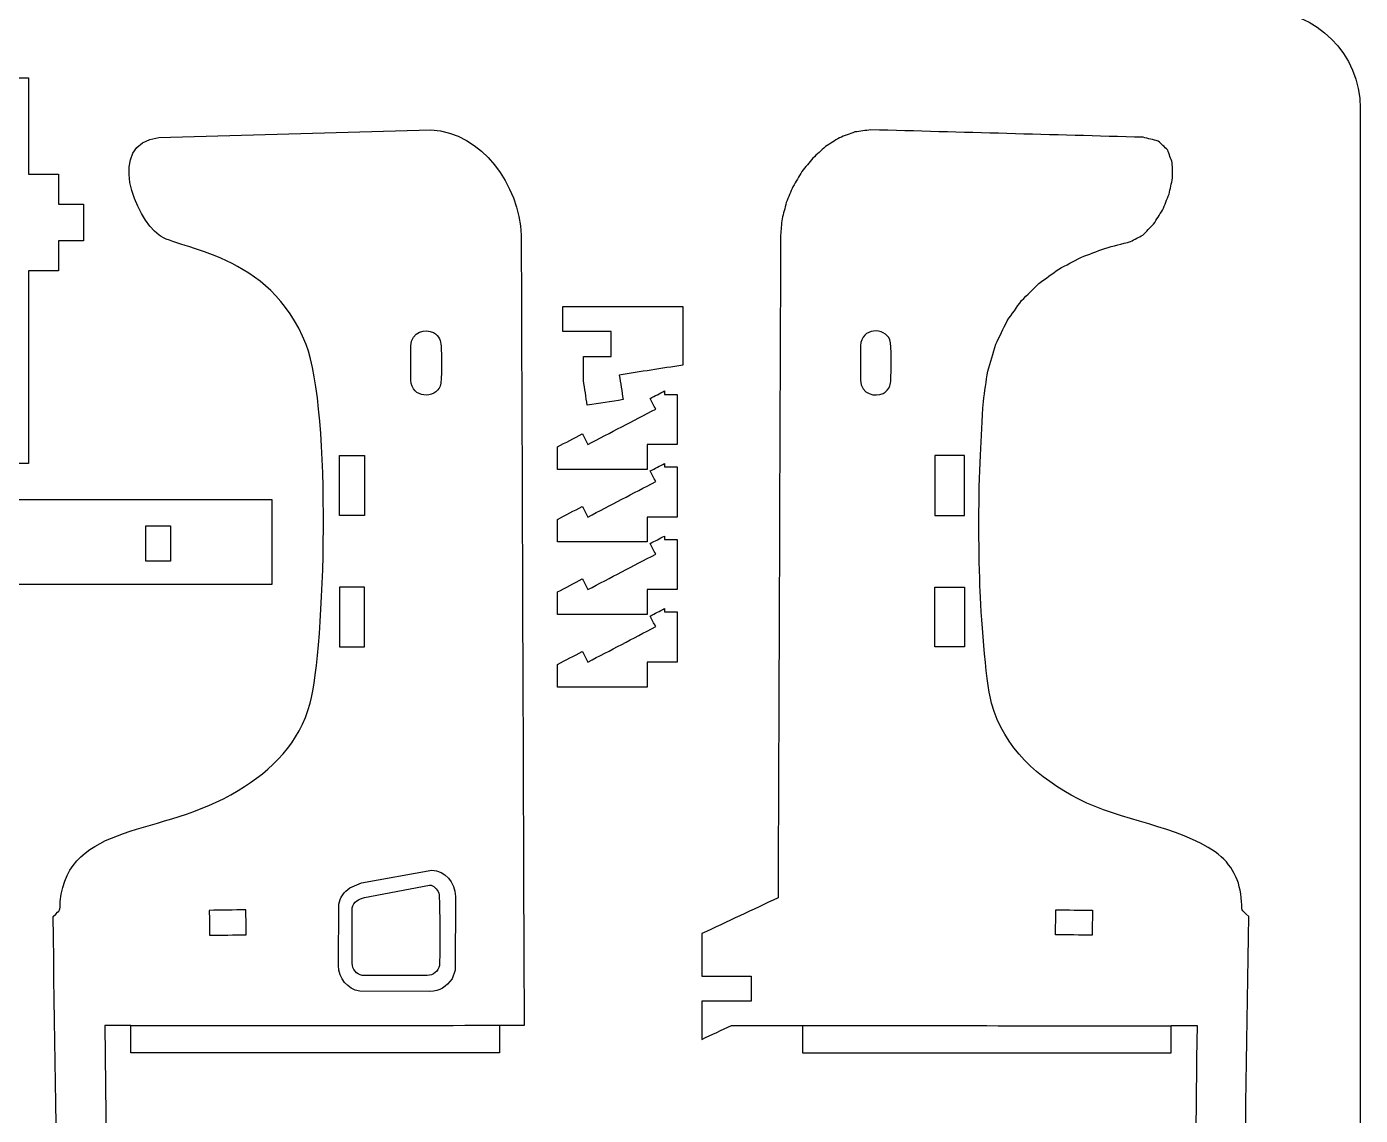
# Model space of a CAD drawing. Extents: x 1449 to 2334, y 110 to 990.
# Drawn here: x 1893.1 to 2029.5, y 436.8 to 548.2 of the extents above; entities that cross this region are included whole.
import ezdxf

# ---------------------------------------------------------------- set-up
doc = ezdxf.new("R2010")
doc.units = 0
doc.layers.get('0').update_dxf_attribs({"linetype": 'CONTINUOUS'})

msp = doc.modelspace()

# ---------------------------------------------------------------- linework, layer by layer
at = {"color": 175}
msp.add_line((2029.477645, 539.85946), (2029.477645, 119.85946), dxfattribs=at)
at = {"color": 3}
for p, q in [((1906.558245, 536.85606), (1934.401045, 537.62166)), ((1901.041045, 445.98526), (1902.259145, 338.84226)), ((1903.698945, 443.18396), (1903.698945, 445.98526)), ((2010.113845, 443.19236), (2010.113845, 445.99366))]:
    msp.add_line(p, q, dxfattribs=at)
at = {"color": 1}
for p, q in [((1927.312545, 460.57226), (1934.499845, 461.88606)), ((1926.117545, 460.07736), (1927.312545, 460.57226)), ((1924.937345, 452.11866), (1924.975945, 458.38676)), ((1936.935545, 459.19946), (1936.892445, 451.64006)), ((1936.892445, 451.64006), (1936.570545, 450.77396)), ((1934.268145, 449.45126), (1927.126245, 449.49436))]:
    msp.add_line(p, q, dxfattribs=at)
at = {"color": 250}
for p, q in [((1927.604645, 459.07896), (1934.250245, 460.36006)), ((1926.341445, 452.35856), (1926.362445, 458.03706)), ((1934.028245, 451.09536), (1927.378345, 451.11576))]:
    msp.add_line(p, q, dxfattribs=at)
at = {"color": 175}
msp.add_open_spline([(2019.477645, 549.85946), (2024.977645, 549.85946), (2029.477645, 545.35946), (2029.477645, 539.85946)], degree=3, dxfattribs=at)
at = {"color": 3}
for points in [[(1862.498645, 542.94936), (1872.746545, 542.94936), (1882.994345, 542.94936), (1893.242245, 542.94936)], [(1893.242245, 542.94936), (1893.242245, 539.66096), (1893.242245, 536.37246), (1893.242245, 533.08406)], [(1934.401045, 537.62166), (1939.688045, 537.34766), (1943.397745, 531.98916), (1943.639245, 526.84856)], [(1979.410545, 537.63016), (1978.859645, 537.55756), (1978.308545, 537.48496), (1977.757645, 537.41236)], [(2007.253645, 536.86486), (1997.972645, 537.11996), (1988.691645, 537.37506), (1979.410545, 537.63016)], [(1906.594245, 526.84636), (1904.147845, 528.66116), (1901.127245, 536.11456), (1906.558245, 536.85606)], [(1976.198745, 536.81956), (1975.719345, 536.51556), (1975.239945, 536.21156), (1974.760545, 535.90746)], [(1977.757645, 537.41236), (1977.237945, 537.21476), (1976.718345, 537.01716), (1976.198745, 536.81956)], [(2008.796845, 536.48086), (2008.282445, 536.60886), (2007.768045, 536.73686), (2007.253645, 536.86486)], [(2009.771345, 535.56366), (2009.446545, 535.86936), (2009.121745, 536.17516), (2008.796845, 536.48086)], [(1974.760545, 535.90746), (1974.330445, 535.51556), (1973.900245, 535.12366), (1973.470145, 534.73176)], [(2010.240545, 534.25606), (2010.084145, 534.69196), (2009.927745, 535.12776), (2009.771345, 535.56366)], [(1973.470145, 534.73176), (1973.098245, 534.27066), (1972.726245, 533.80966), (1972.354245, 533.34856)], [(2010.267445, 532.70056), (2010.258545, 533.21906), (2010.249445, 533.73756), (2010.240545, 534.25606)], [(1893.242245, 533.08406), (1894.262145, 533.08406), (1895.281945, 533.08406), (1896.301745, 533.08406)], [(1896.301745, 533.08406), (1896.301745, 532.06426), (1896.301745, 531.04446), (1896.301745, 530.02456)], [(1972.354245, 533.34856), (1972.049445, 532.83696), (1971.744545, 532.32536), (1971.439745, 531.81366)], [(2009.915345, 531.04006), (2010.032745, 531.59356), (2010.150145, 532.14706), (2010.267445, 532.70056)], [(1971.439745, 531.81366), (1971.210945, 531.27006), (1970.982145, 530.72646), (1970.753345, 530.18286)], [(2009.247645, 529.41716), (2009.470245, 529.95816), (2009.692845, 530.49906), (2009.915345, 531.04006)], [(1896.301745, 530.02456), (1897.151545, 530.02456), (1898.001345, 530.02456), (1898.851145, 530.02456)], [(1898.851145, 530.02456), (1898.851145, 528.77586), (1898.851145, 527.52696), (1898.851145, 526.27816)], [(1970.753345, 530.18286), (1970.609545, 529.62586), (1970.465745, 529.06886), (1970.321945, 528.51196)], [(2008.327345, 527.97466), (2008.634145, 528.45546), (2008.940845, 528.93636), (2009.247645, 529.41716)], [(1970.321945, 528.51196), (1970.272045, 527.96036), (1970.222245, 527.40856), (1970.172345, 526.85686)], [(2007.217745, 526.85506), (2007.587645, 527.22826), (2007.957445, 527.60146), (2008.327345, 527.97466)], [(1921.629345, 515.67966), (1917.975145, 525.07706), (1908.576245, 525.37596), (1906.594245, 526.84636)], [(1943.639245, 526.84856), (1943.738245, 499.89606), (1943.837345, 472.94376), (1943.936245, 445.99126)], [(1970.172345, 526.85686), (1970.088145, 504.25446), (1970.003745, 481.65196), (1969.919545, 459.04946)], [(2005.982245, 526.20126), (2006.394145, 526.41916), (2006.805945, 526.63716), (2007.217745, 526.85506)], [(1898.851145, 526.27816), (1898.001345, 526.27816), (1897.151545, 526.27816), (1896.301745, 526.27816)], [(1896.301745, 526.27816), (1896.301745, 525.25836), (1896.301745, 524.23856), (1896.301745, 523.21866)], [(2000.885845, 524.56956), (2001.706345, 524.88096), (2002.526845, 525.19246), (2003.347345, 525.50386)], [(2003.347345, 525.50386), (2004.225645, 525.73636), (2005.103945, 525.96876), (2005.982245, 526.20126)], [(1998.626645, 523.37956), (1999.379745, 523.77616), (2000.132845, 524.17296), (2000.885845, 524.56956)], [(1896.301745, 523.21866), (1895.281945, 523.21866), (1894.262145, 523.21866), (1893.242245, 523.21866)], [(1893.242245, 523.21866), (1893.242245, 516.64186), (1893.242245, 510.06496), (1893.242245, 503.48806)], [(1996.598045, 521.91506), (1997.274345, 522.40316), (1997.950445, 522.89136), (1998.626645, 523.37956)], [(1994.828845, 520.15756), (1995.418645, 520.74336), (1996.008345, 521.32926), (1996.598045, 521.91506)], [(1993.347545, 518.08816), (1993.841345, 518.77796), (1994.335045, 519.46776), (1994.828845, 520.15756)], [(1947.909045, 517.00326), (1947.909045, 517.85316), (1947.909045, 518.70296), (1947.909045, 519.55286)], [(1947.909045, 519.55286), (1951.994145, 519.55286), (1956.079245, 519.55286), (1960.164445, 519.55286)], [(1960.164445, 519.55286), (1960.164445, 517.55076), (1960.164445, 515.54876), (1960.164445, 513.54676)], [(1992.182645, 515.68826), (1992.570945, 516.48816), (1992.959145, 517.28816), (1993.347545, 518.08816)], [(1952.855145, 517.00326), (1951.206545, 517.00326), (1949.557745, 517.00326), (1947.909045, 517.00326)], [(1952.855145, 514.45376), (1952.855145, 515.30356), (1952.855145, 516.15336), (1952.855145, 517.00326)], [(1991.362845, 512.93906), (1991.636145, 513.85546), (1991.909345, 514.77186), (1992.182645, 515.68826)], [(1922.050845, 478.95716), (1923.561245, 484.59326), (1924.303945, 508.80146), (1921.629345, 515.67966)], [(1950.007945, 511.97626), (1950.005245, 512.80206), (1950.002445, 513.62786), (1949.999745, 514.45376)], [(1949.999745, 514.45376), (1950.951545, 514.45376), (1951.903345, 514.45376), (1952.855145, 514.45376)], [(1960.164445, 513.54676), (1958.001345, 513.21226), (1955.838245, 512.87776), (1953.675245, 512.54336)], [(1950.397745, 509.45606), (1950.267845, 510.29606), (1950.137845, 511.13616), (1950.007945, 511.97626)], [(1953.675245, 512.54336), (1953.805145, 511.70326), (1953.935045, 510.86316), (1954.064945, 510.02306)], [(1990.916745, 509.82196), (1991.065445, 510.86106), (1991.214145, 511.90006), (1991.362845, 512.93906)], [(1956.834045, 510.14416), (1957.322245, 510.39906), (1957.810345, 510.65406), (1958.298445, 510.90896)], [(1958.298445, 510.90896), (1958.298445, 510.79306), (1958.298445, 510.67726), (1958.298445, 510.56136)], [(1958.298445, 510.56136), (1958.725745, 510.56136), (1959.152945, 510.56136), (1959.580245, 510.56136)], [(1959.580245, 510.56136), (1959.580245, 508.85216), (1959.580245, 507.14296), (1959.580245, 505.43376)], [(1954.064945, 510.02306), (1952.842545, 509.83406), (1951.620145, 509.64506), (1950.397745, 509.45606)], [(1950.458045, 505.43376), (1952.772245, 506.64226), (1955.086445, 507.85086), (1957.400545, 509.05936)], [(1957.400545, 509.05936), (1957.211745, 509.42096), (1957.022945, 509.78256), (1956.834045, 510.14416)], [(1990.607145, 504.34776), (1990.710345, 506.17246), (1990.813545, 507.99716), (1990.916745, 509.82196)], [(1947.342445, 505.18716), (1948.192145, 505.63086), (1949.041845, 506.07466), (1949.891545, 506.51846)], [(1949.891545, 506.51846), (1950.080445, 506.15686), (1950.269245, 505.79526), (1950.458045, 505.43376)], [(1947.342445, 502.88416), (1947.342445, 503.65176), (1947.342445, 504.41956), (1947.342445, 505.18716)], [(1959.580245, 505.43376), (1958.560445, 505.43376), (1957.540545, 505.43376), (1956.520745, 505.43376)], [(1956.520745, 505.43376), (1956.520745, 504.58386), (1956.520745, 503.73406), (1956.520745, 502.88416)], [(1893.242245, 503.48806), (1882.065045, 503.48806), (1870.887745, 503.48806), (1859.710445, 503.48806)], [(1956.834045, 502.72326), (1957.322245, 502.97816), (1957.810345, 503.23316), (1958.298445, 503.48806)], [(1958.298445, 503.48806), (1958.298445, 503.37216), (1958.298445, 503.25636), (1958.298445, 503.14046)], [(1990.569945, 490.98836), (1990.414245, 495.08676), (1990.426845, 500.24436), (1990.607145, 504.34776)], [(1956.520745, 502.88416), (1953.461345, 502.88416), (1950.401845, 502.88416), (1947.342445, 502.88416)], [(1957.400545, 501.63846), (1957.211745, 502.00006), (1957.022945, 502.36166), (1956.834045, 502.72326)], [(1958.298445, 503.14046), (1958.725745, 503.14046), (1959.152945, 503.14046), (1959.580245, 503.14046)], [(1959.580245, 503.14046), (1959.580245, 501.43126), (1959.580245, 499.72206), (1959.580245, 498.01286)], [(1950.458045, 498.01286), (1952.772245, 499.22136), (1955.086445, 500.42996), (1957.400545, 501.63846)], [(1851.907345, 499.80386), (1873.983045, 499.80386), (1896.058645, 499.80386), (1918.134345, 499.80386)], [(1918.134345, 499.80386), (1918.134345, 496.91016), (1918.134345, 494.01646), (1918.134345, 491.12276)], [(1947.342445, 497.76626), (1948.192145, 498.20996), (1949.041845, 498.65376), (1949.891545, 499.09756)], [(1949.891545, 499.09756), (1950.080445, 498.73596), (1950.269245, 498.37436), (1950.458045, 498.01286)], [(1959.580245, 498.01286), (1958.560445, 498.01286), (1957.540545, 498.01286), (1956.520745, 498.01286)], [(1956.520745, 498.01286), (1956.520745, 497.16296), (1956.520745, 496.31316), (1956.520745, 495.46326)], [(1947.342445, 495.46326), (1947.342445, 496.23086), (1947.342445, 496.99866), (1947.342445, 497.76626)], [(1956.520745, 495.46326), (1953.461345, 495.46326), (1950.401845, 495.46326), (1947.342445, 495.46326)], [(1956.834045, 495.30236), (1957.322245, 495.55726), (1957.810345, 495.81226), (1958.298445, 496.06716)], [(1957.400545, 494.21756), (1957.211745, 494.57916), (1957.022945, 494.94076), (1956.834045, 495.30236)], [(1958.298445, 496.06716), (1958.298445, 495.95126), (1958.298445, 495.83546), (1958.298445, 495.71956)], [(1958.298445, 495.71956), (1958.725745, 495.71956), (1959.152945, 495.71956), (1959.580245, 495.71956)], [(1959.580245, 495.71956), (1959.580245, 494.01036), (1959.580245, 492.30116), (1959.580245, 490.59196)], [(1950.458045, 490.59196), (1952.772245, 491.80046), (1955.086445, 493.00906), (1957.400545, 494.21756)], [(1947.342445, 490.34536), (1948.192145, 490.78906), (1949.041845, 491.23286), (1949.891545, 491.67666)], [(1949.891545, 491.67666), (1950.080445, 491.31506), (1950.269245, 490.95346), (1950.458045, 490.59196)], [(1918.134345, 491.12276), (1896.058645, 491.12276), (1873.983045, 491.12276), (1851.907345, 491.12276)], [(1947.342445, 488.04236), (1947.342445, 488.80996), (1947.342445, 489.57776), (1947.342445, 490.34536)], [(1959.580245, 490.59196), (1958.560445, 490.59196), (1957.540545, 490.59196), (1956.520745, 490.59196)], [(1956.520745, 490.59196), (1956.520745, 489.74206), (1956.520745, 488.89226), (1956.520745, 488.04236)], [(1991.761545, 478.96546), (1991.095545, 481.45086), (1990.673945, 488.24866), (1990.569945, 490.98836)], [(1956.834045, 487.88146), (1957.322245, 488.13636), (1957.810345, 488.39136), (1958.298445, 488.64626)], [(1958.298445, 488.64626), (1958.298445, 488.53036), (1958.298445, 488.41456), (1958.298445, 488.29866)], [(1956.520745, 488.04236), (1953.461345, 488.04236), (1950.401845, 488.04236), (1947.342445, 488.04236)], [(1957.400545, 486.79666), (1957.211745, 487.15826), (1957.022945, 487.51986), (1956.834045, 487.88146)], [(1958.298445, 488.29866), (1958.725745, 488.29866), (1959.152945, 488.29866), (1959.580245, 488.29866)], [(1959.580245, 488.29866), (1959.580245, 486.58946), (1959.580245, 484.88026), (1959.580245, 483.17106)], [(1950.458045, 483.17106), (1952.772245, 484.37956), (1955.086445, 485.58816), (1957.400545, 486.79666)], [(1947.342445, 482.92446), (1948.192145, 483.36816), (1949.041845, 483.81196), (1949.891545, 484.25576)], [(1949.891545, 484.25576), (1950.080445, 483.89416), (1950.269245, 483.53256), (1950.458045, 483.17106)], [(1959.580245, 483.17106), (1958.560445, 483.17106), (1957.540545, 483.17106), (1956.520745, 483.17106)], [(1956.520745, 483.17106), (1956.520745, 482.32116), (1956.520745, 481.47136), (1956.520745, 480.62146)], [(1947.342445, 480.62146), (1947.342445, 481.38906), (1947.342445, 482.15686), (1947.342445, 482.92446)], [(1956.520745, 480.62146), (1953.461345, 480.62146), (1950.401845, 480.62146), (1947.342445, 480.62146)], [(1914.677145, 470.01766), (1918.202945, 472.17656), (1920.958245, 474.88006), (1922.050845, 478.95716)], [(2000.680145, 469.14036), (1996.536745, 471.30626), (1993.003945, 474.32966), (1991.761545, 478.96546)], [(1896.473345, 458.66566), (1897.371745, 466.92416), (1906.830445, 465.21326), (1914.677145, 470.01766)], [(2014.627245, 463.74466), (2010.890645, 466.38416), (2004.895645, 466.93686), (2000.680145, 469.14036)], [(2017.339445, 458.67426), (2017.189545, 460.79556), (2016.391945, 462.49806), (2014.627245, 463.74466)], [(1895.754845, 457.12496), (1896.607845, 457.96606), (1896.437945, 457.58706), (1896.473345, 458.66566)], [(1969.919545, 459.04946), (1967.319045, 457.82776), (1964.718545, 456.60606), (1962.118145, 455.38436)], [(2018.058045, 457.13356), (2017.127645, 458.05086), (2017.418845, 457.55106), (2017.339445, 458.67426)], [(1897.715345, 321.33666), (1897.061845, 366.59946), (1896.408445, 411.86216), (1895.754845, 457.12496)], [(2016.098845, 321.34476), (2016.751945, 366.60766), (2017.404945, 411.87066), (2018.058045, 457.13356)], [(1962.118145, 455.38436), (1962.118645, 453.93686), (1962.119245, 452.48926), (1962.119845, 451.04166)], [(1962.119845, 451.04166), (1963.801845, 451.04206), (1965.483945, 451.04236), (1967.165945, 451.04266)], [(1967.165945, 451.04266), (1967.165945, 450.19286), (1967.166045, 449.34316), (1967.166045, 448.49346)], [(1962.119845, 448.49266), (1962.119245, 447.18516), (1962.118845, 445.87766), (1962.118345, 444.57006)], [(1967.166045, 448.49346), (1965.484045, 448.49316), (1963.801845, 448.49296), (1962.119845, 448.49266)], [(1903.698945, 445.98526), (1902.813045, 445.98526), (1901.927045, 445.98526), (1901.041045, 445.98526)], [(1941.404845, 445.97296), (1941.404845, 445.04636), (1941.404745, 444.11976), (1941.404745, 443.19316)], [(1943.936245, 445.99126), (1943.092445, 445.98516), (1942.248645, 445.97906), (1941.404845, 445.97296)], [(1962.118345, 444.57006), (1963.132945, 445.04676), (1964.147745, 445.52326), (1965.162345, 445.99996)], [(1965.162345, 445.99996), (1967.577545, 445.99356), (1969.992545, 445.98726), (1972.407745, 445.98096)], [(1972.407745, 445.98096), (1972.407745, 445.05426), (1972.407745, 444.12776), (1972.407845, 443.20116)], [(2010.113845, 445.99366), (2010.999945, 445.99366), (2011.885845, 445.99376), (2012.771945, 445.99376)], [(2012.771945, 445.99376), (2012.366245, 410.27926), (2011.960645, 374.56496), (2011.554945, 338.85046)], [(1941.404745, 443.19316), (1928.836145, 443.19006), (1916.267545, 443.18706), (1903.698945, 443.18396)], [(1972.407845, 443.20116), (1984.976545, 443.19826), (1997.545245, 443.19526), (2010.113845, 443.19236)]]:
    msp.add_open_spline(points, degree=3, dxfattribs=at)
at = {"color": 1}
for points in [[(1932.346645, 515.51616), (1932.412145, 517.01876), (1933.877245, 517.27696), (1934.658145, 516.88436)], [(1981.358145, 516.13266), (1980.849045, 517.45336), (1978.428345, 517.44296), (1978.344745, 515.52456)], [(1934.658145, 516.88436), (1935.343745, 516.53956), (1935.379445, 516.01516), (1935.467045, 515.51616)], [(1981.465245, 512.03256), (1981.465245, 512.71216), (1981.549545, 515.63626), (1981.358145, 516.13266)], [(1932.346645, 512.02406), (1932.346645, 513.18806), (1932.346645, 514.35216), (1932.346645, 515.51616)], [(1935.467045, 515.51616), (1935.467045, 514.83646), (1935.551345, 511.91256), (1935.360145, 511.41596)], [(1978.344745, 515.52456), (1978.344745, 514.36056), (1978.344845, 513.19646), (1978.344845, 512.03246)], [(1935.360145, 511.41596), (1934.851545, 510.09556), (1932.430245, 510.10516), (1932.346645, 512.02406)], [(1978.344845, 512.03246), (1978.410045, 510.52996), (1979.874945, 510.27126), (1980.656145, 510.66406)], [(1981.358145, 511.42426), (1981.393845, 511.62706), (1981.429545, 511.82976), (1981.465245, 512.03256)], [(1980.656145, 510.66406), (1980.924345, 510.79886), (1981.250145, 511.14386), (1981.358145, 511.42426)], [(1934.499845, 461.88606), (1935.849745, 461.85966), (1936.866845, 460.63586), (1936.935545, 459.19946)], [(1924.975945, 458.38676), (1925.098845, 459.09016), (1925.547945, 459.66516), (1926.117545, 460.07736)], [(1927.126245, 449.49436), (1925.863645, 449.72336), (1924.997345, 450.78696), (1924.937345, 452.11866)], [(1936.570545, 450.77396), (1935.970545, 449.92626), (1935.358845, 449.50026), (1934.268145, 449.45126)], [(1941.404845, 445.97296), (1928.836245, 445.96636), (1916.267545, 445.95966), (1903.698945, 445.95306)], [(1972.407745, 445.98096), (1984.976445, 445.97446), (1997.545145, 445.96796), (2010.113845, 445.96146)]]:
    msp.add_open_spline(points, degree=3, dxfattribs=at)
at = {"color": 250}
for points in [[(1925.070245, 504.29646), (1925.920245, 504.29646), (1926.770145, 504.29646), (1927.620245, 504.29646)], [(1925.070245, 498.17756), (1925.070245, 500.21716), (1925.070245, 502.25676), (1925.070245, 504.29646)], [(1927.620245, 504.29646), (1927.620245, 502.25676), (1927.620245, 500.21716), (1927.620245, 498.17756)], [(1988.996645, 504.30486), (1987.976845, 504.30486), (1986.956945, 504.30486), (1985.937145, 504.30486)], [(1985.937145, 504.30486), (1985.937145, 502.26526), (1985.937245, 500.22556), (1985.937245, 498.18586)], [(1988.996745, 498.18596), (1988.996745, 500.22556), (1988.996645, 502.26526), (1988.996645, 504.30486)], [(1927.620245, 498.17756), (1926.770145, 498.17756), (1925.920245, 498.17756), (1925.070245, 498.17756)], [(1985.937245, 498.18586), (1986.957045, 498.18586), (1987.976845, 498.18596), (1988.996745, 498.18596)], [(1905.233745, 493.50506), (1905.233745, 494.70716), (1905.233745, 495.90916), (1905.233745, 497.11126)], [(1905.233745, 497.11126), (1906.083545, 497.11126), (1906.933345, 497.11126), (1907.783245, 497.11126)], [(1907.783245, 497.11126), (1907.783245, 495.90916), (1907.783245, 494.70716), (1907.783245, 493.50506)], [(1907.783245, 493.50506), (1906.933345, 493.50506), (1906.083545, 493.50506), (1905.233745, 493.50506)], [(1927.620245, 490.83486), (1926.770145, 490.83486), (1925.920245, 490.83486), (1925.070245, 490.83486)], [(1925.070245, 490.83486), (1925.070245, 488.79526), (1925.070245, 486.75556), (1925.070245, 484.71596)], [(1927.620245, 484.71596), (1927.620245, 486.75556), (1927.620245, 488.79526), (1927.620245, 490.83486)], [(1985.937345, 484.72416), (1985.937345, 486.76386), (1985.937245, 488.80356), (1985.937245, 490.84326)], [(1985.937245, 490.84326), (1986.957045, 490.84326), (1987.976945, 490.84326), (1988.996845, 490.84326)], [(1988.996845, 490.84326), (1988.996845, 488.80356), (1988.996845, 486.76396), (1988.996845, 484.72426)], [(1925.070245, 484.71596), (1925.920245, 484.71596), (1926.770145, 484.71596), (1927.620245, 484.71596)], [(1988.996845, 484.72426), (1987.977045, 484.72426), (1986.957145, 484.72416), (1985.937345, 484.72416)], [(1934.250245, 460.36006), (1934.737145, 460.33476), (1935.029845, 459.93626), (1935.210145, 459.53566)], [(1926.362445, 458.03706), (1926.478645, 458.63386), (1927.059345, 458.95386), (1927.604645, 459.07896)], [(1935.210145, 459.53566), (1935.340745, 458.80226), (1935.344045, 452.93146), (1935.270945, 452.13216)], [(1915.477545, 457.82126), (1914.228845, 457.80326), (1912.980245, 457.78516), (1911.731545, 457.76726)], [(1911.731545, 457.76726), (1911.743845, 456.91746), (1911.756045, 456.06776), (1911.768345, 455.21796)], [(1915.514345, 455.27196), (1915.502045, 456.12176), (1915.489845, 456.97146), (1915.477545, 457.82126)], [(1998.298345, 455.28036), (1998.310645, 456.13016), (1998.322845, 456.97986), (1998.335145, 457.82966)], [(1998.335145, 457.82966), (1999.583845, 457.81166), (2000.832445, 457.79356), (2002.081145, 457.77556)], [(2002.081145, 457.77556), (2002.068945, 456.92576), (2002.056645, 456.07606), (2002.044445, 455.22626)], [(1911.768345, 455.21796), (1913.017045, 455.23596), (1914.265645, 455.25396), (1915.514345, 455.27196)], [(2002.044445, 455.22626), (2000.795745, 455.24426), (1999.547045, 455.26236), (1998.298345, 455.28036)], [(1927.378345, 451.11576), (1926.782345, 451.22436), (1926.369745, 451.72876), (1926.341445, 452.35856)], [(1935.270945, 452.13216), (1935.162645, 451.53536), (1934.658445, 451.12356), (1934.028245, 451.09536)]]:
    msp.add_open_spline(points, degree=3, dxfattribs=at)

doc.saveas('drawing.dxf')
